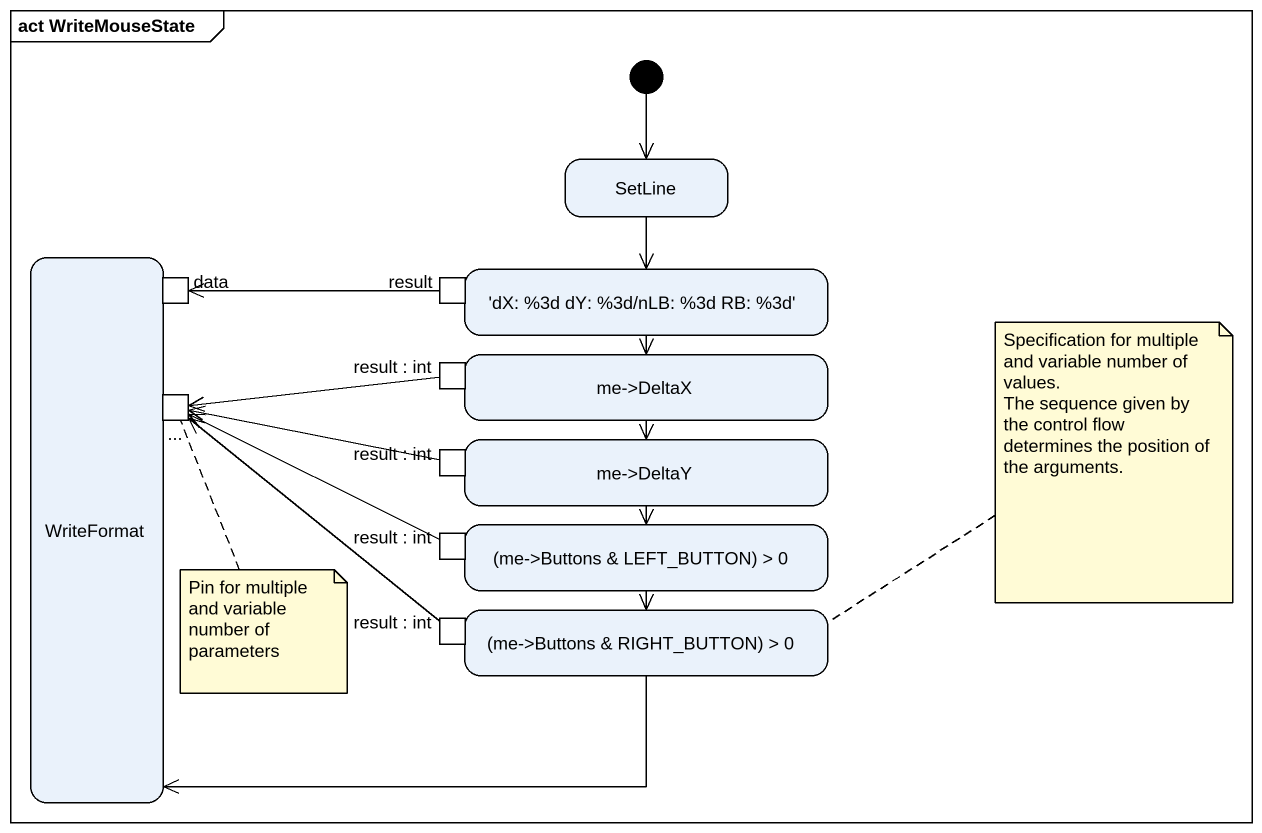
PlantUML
@startuml
mainframe act WriteMouseState
hide empty description
state SetLine
state WriteFormat {
  state data <<inputPin>>
  state "..." as pin1 <<inputPin>>
}
state "'dX: %3d dY: %3d/nLB: %3d RB: %3d'" as dX_3d_dY_3d_nLB_3d_RB_3d {
  state result <<outputPin>>
}
state "me->DeltaX" as me_DeltaX {
  state "result : int" as result_2 <<outputPin>>
}
state "me->DeltaY" as me_DeltaY {
  state "result : int" as result_3 <<outputPin>>
}
state "(me->Buttons & LEFT_BUTTON) > 0" as me_Buttons_LEFT_BUTTON_0 {
  state "result : int" as result_4 <<outputPin>>
}
state "(me->Buttons & RIGHT_BUTTON) > 0" as me_Buttons_RIGHT_BUTTON_0 {
  state "result : int" as result_5 <<outputPin>>
}
[*] --> SetLine
SetLine --> dX_3d_dY_3d_nLB_3d_RB_3d
result -left-> data
dX_3d_dY_3d_nLB_3d_RB_3d --> me_DeltaX
me_DeltaX --> me_DeltaY
result_2 -left-> pin1
result_3 -left-> pin1
me_DeltaY --> me_Buttons_LEFT_BUTTON_0
result_4 -left-> pin1
me_Buttons_LEFT_BUTTON_0 --> me_Buttons_RIGHT_BUTTON_0
result_5 -up-> pin1
me_Buttons_RIGHT_BUTTON_0 -left-> WriteFormat
note right of me_Buttons_RIGHT_BUTTON_0
  Specification for multiple and variable number of values.
  The sequence given by the control flow determines the position of the arguments.
end note
note bottom of pin1 : Pin for multiple and variable number of parameters
@enduml
